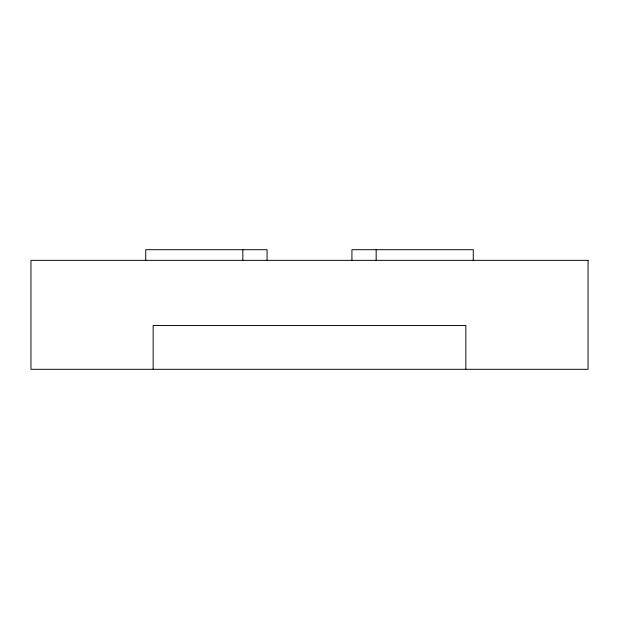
<?xml version="1.0" encoding="UTF-8"?>
<svg xmlns="http://www.w3.org/2000/svg" width="619" height="619" viewBox="0 0 619 619"><rect width="100%" height="100%" fill="white"/><g stroke="black" fill="none" stroke-linecap="round" stroke-linejoin="round"><path stroke-width="0.93" d="M473.264 260.351L473.264 249.697L351.925 249.697L351.925 260.351M465.844 369.303L465.844 325.486L153.156 325.486L153.156 369.303M376.159 249.697L376.159 260.351M267.075 260.351L267.075 249.697L145.736 249.697L145.736 260.351M242.841 249.697L242.841 260.351M588.05 260.351L30.95 260.351L30.95 369.303L588.05 369.303L588.05 260.351"/></g></svg>
